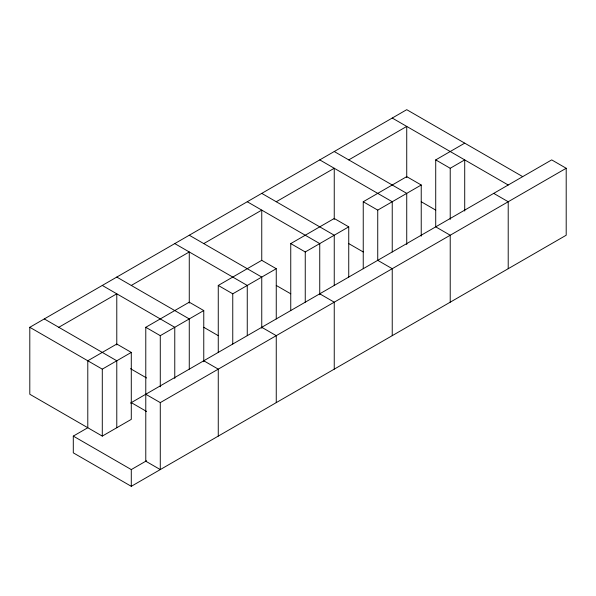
<?xml version="1.0" encoding="UTF-8"?>
<svg xmlns="http://www.w3.org/2000/svg" width="596" height="596" viewBox="0 0 596 596"><rect width="100%" height="100%" fill="white"/><g stroke="black" fill="none" stroke-linecap="round" stroke-linejoin="round"><path stroke-width="0.89" d="M130.479 403.09L551.702 159.892L566.2 168.266L566.2 235.226L131.284 486.321L73.293 452.841L73.293 436.101L87.791 427.734L87.791 360.774L116.786 344.034L131.284 352.407L131.284 419.368L102.289 436.101L29.8 394.254L29.8 327.293L406.733 109.679L522.707 176.632M58.795 327.293L116.786 293.813L116.786 344.965M131.284 285.447L189.267 251.966L189.267 303.118M203.765 243.593L261.756 210.112L261.756 260.333L218.263 285.447L218.263 352.407M276.253 201.746L334.244 168.266L334.244 219.417M348.742 159.892L406.733 126.419L406.733 177.563M145.782 394.254L160.279 402.62L160.279 469.581L145.782 461.215L145.782 327.293L189.267 302.187L203.765 310.553L203.765 361.705M290.751 310.553L290.751 243.593L334.244 218.486L348.742 226.852L348.742 277.073M363.24 268.707L363.24 201.746L406.733 176.632L421.23 185.006L421.23 236.158M450.218 302.187L450.218 235.226L435.721 226.852L435.721 159.892L464.716 143.159M29.8 327.293L102.289 369.147L131.284 352.407M145.782 327.293L160.279 335.667L203.765 310.553M218.263 285.447L232.76 293.813L276.253 268.707L276.253 318.927M290.751 243.593L305.249 251.966L348.742 226.852M363.24 201.746L377.737 210.112L421.23 185.006M435.721 159.892L450.218 168.266L464.716 159.892L464.716 211.044M160.279 402.62L566.2 168.266M73.293 436.101L131.284 469.581L146.586 460.753M392.235 118.045L508.209 185.006M493.712 193.372L508.209 201.746L508.209 268.707M334.244 151.526L406.733 193.372L406.733 244.524M421.23 201.746L435.721 210.112M319.747 159.892L392.235 201.746L392.235 251.966M261.756 193.372L334.244 235.226L334.244 285.447M348.742 243.593L363.24 251.966M247.258 201.746L319.747 243.593L319.747 294.744M261.756 260.333L276.253 268.707M319.747 293.813L334.244 302.187L334.244 369.147M189.267 235.226L261.756 277.073L261.756 328.225M276.253 285.447L290.751 293.813M174.77 243.593L247.258 285.447L247.258 335.667M261.756 327.293L276.253 335.667L276.253 402.628M116.786 277.073L189.267 318.927L189.267 369.147M203.765 327.293L218.263 335.667M102.289 285.447L174.77 327.293L174.77 378.445M203.765 360.774L218.263 369.147L218.263 436.101M44.298 318.927L116.786 360.774L116.786 427.734M130.479 368.678L146.586 377.983M131.284 402.628L146.586 411.456M450.218 168.266L450.218 219.417M392.235 335.667L392.235 268.707L377.737 260.333L377.737 210.112M305.249 251.966L305.249 302.187M232.76 293.813L232.76 344.034M160.279 335.667L160.279 386.811M131.284 469.581L131.284 486.321M102.289 369.147L102.289 436.101"/></g></svg>
